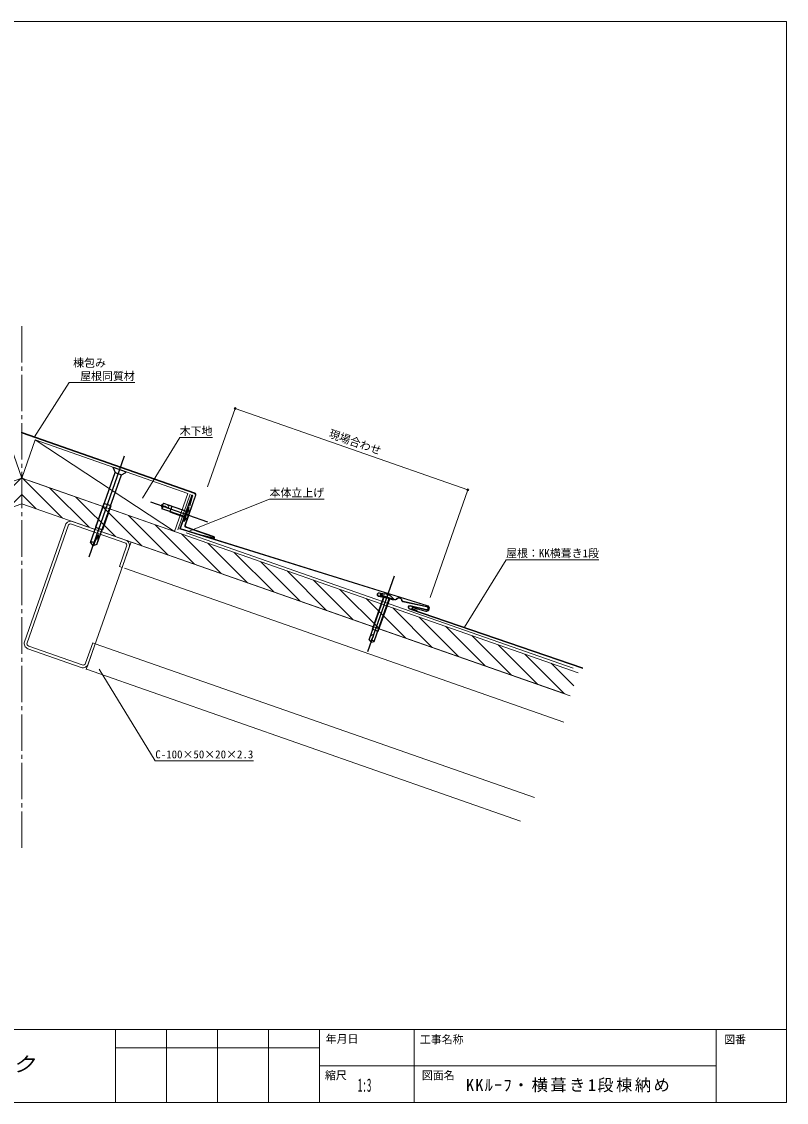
# Model space of a CAD drawing. Units: millimetres, scale not verified. Extents: x -567 to 1761, y -2125 to 401.
# Drawn here: x 1194 to 1761, y -1263 to -461 of the extents above; entities that cross this region are included whole.
import ezdxf
from ezdxf.enums import TextEntityAlignment as Align

# ---------------------------------------------------------------- set-up
doc = ezdxf.new("R2010")
doc.units = ezdxf.units.MM
doc.header["$LTSCALE"] = 3
doc.header["$PDMODE"] = 32
doc.header["$PDSIZE"] = 1.5
doc.linetypes.add('CHAIN2', pattern=[12, 9, -1, 1, -1])
doc.layers.add('0-0_0', color=4, linetype='Continuous', lineweight=18)
doc.layers.add('0-5_LAYER007', color=4, linetype='Continuous', lineweight=18)
doc.layers.add('0-3_LAYER004', color=7, linetype='Continuous')
doc.styles.add('HG丸ｺﾞｼｯｸM-PRO', font='')
doc.styles.add('ＭＳ ゴシック', font='')
doc.styles.get('HG丸ｺﾞｼｯｸM-PRO').set_extended_font_data('HG丸ｺﾞｼｯｸM-PRO')
doc.styles.get('ＭＳ ゴシック').set_extended_font_data('MS Gothic')

# ---------------------------------------------------------------- blocks, each defined once
blk = doc.blocks.new('GROUP_7(4)')
at = {"layer": '0-3_LAYER004'}
for p, q in [((89.013, 3.926), (115.18, 78.689)), ((90.076, 14.53), (108.245, 66.443)), ((94.795, 12.878), (112.964, 64.791)), ((106.777, 69.817), (106.943, 70.289)), ((106.777, 69.817), (108.245, 66.443)), ((106.943, 70.289), (116.381, 66.985)), ((108.245, 66.443), (112.964, 64.791)), ((112.964, 64.791), (116.216, 66.513)), ((116.216, 66.513), (116.381, 66.985)), ((99.901, 43.511), (93.691, 25.767)), ((105.187, 41.662), (98.976, 23.917)), ((105.187, 41.662), (99.901, 43.511)), ((93.691, 25.767), (98.976, 23.917)), ((93.374, 14.696), (95.903, 20.523)), ((90.076, 14.53), (91.841, 12.005)), ((94.795, 12.878), (91.841, 12.005))]:
    blk.add_line(p, q, dxfattribs=at)
for centre, radius, start, end in [((71.24, 19.768), 24.674, 348.58298, 1.35422), ((91.09, 11.794), 2.918, 47.30271, 110.34995), ((85.338, 17.493), 8.508, 319.84107, 340.8114)]:
    blk.add_arc(centre, radius, start, end, dxfattribs=at)
blk = doc.blocks.new('GROUP_9(4)')
at = {"layer": '0-3_LAYER004'}
for p, q in [((134.589, 44.618), (176.751, 29.862)), ((142.608, 41.812), (143.652, 41.73)), ((161.202, 37.423), (144.46, 43.283)), ((147.853, 41.565), (147.134, 42.347)), ((150.446, 41.505), (148.927, 37.163)), ((150.446, 41.505), (161.301, 37.706)), ((162.243, 40.398), (158.839, 30.672)), ((162.924, 40.528), (159.29, 30.146)), ((162.924, 40.528), (162.243, 40.398)), ((159.88, 33.647), (143.053, 39.537)), ((148.927, 37.163), (159.781, 33.364)), ((162.28, 35.272), (162.064, 34.657)), ((162.789, 34.403), (162.064, 34.657)), ((163.004, 35.018), (162.28, 35.272)), ((159.29, 30.146), (158.839, 30.672))]:
    blk.add_line(p, q, dxfattribs=at)
blk.add_lwpolyline([(144.46, 43.283), (142.608, 41.812), (143.053, 39.537)], dxfattribs=at)
for centre, radius, start, end in [((142.077, 40.982), 1.744, 304.02418, 25.40842), ((141.657, 33.484), 8.484, 52.67177, 76.39734), ((147.176, 41.017), 0.871, 244.58153, 38.99317), ((150.903, 38.909), 12.13, 359.98443, 7.67324), ((156.562, 37.009), 6.743, 306.55931, 16.33157), ((150.903, 38.909), 12.13, 313.74666, 322.90645)]:
    blk.add_arc(centre, radius, start, end, dxfattribs=at)
blk = doc.blocks.new('GROUP_11(4)')
at = {"layer": '0-3_LAYER004'}
for p, q in [((295.748, -66.512), (315.435, -10.264)), ((310.278, -24.01), (310.025, -24.735)), ((296.728, -57.657), (307.874, -25.813)), ((299.166, -49.782), (307.59, -25.714)), ((300.474, -59.063), (311.649, -27.134)), ((303.508, -51.302), (311.932, -27.233)), ((304.768, -24.09), (304.898, -24.772)), ((304.768, -24.09), (315.151, -27.724)), ((304.898, -24.772), (314.624, -28.176)), ((310.025, -24.735), (310.64, -24.95)), ((310.893, -24.225), (310.64, -24.95)), ((315.151, -27.724), (314.624, -28.176)), ((298.446, -54.264), (297.664, -54.982)), ((299.166, -49.782), (303.508, -51.302)), ((298.199, -59.509), (298.281, -58.464))]:
    blk.add_line(p, q, dxfattribs=at)
blk.add_lwpolyline([(296.728, -57.657), (298.199, -59.509), (300.474, -59.063)], dxfattribs=at)
for centre, radius, start, end in [((306.388, -36.112), 12.13, 89.98443, 97.67324), ((308.287, -30.453), 6.743, 36.55931, 106.33157), ((306.388, -36.112), 12.13, 43.74666, 52.90645), ((306.527, -60.459), 8.484, 142.67177, 166.39734), ((298.994, -54.941), 0.871, 334.58153, 128.99317), ((299.029, -60.039), 1.744, 34.02418, 115.40842)]:
    blk.add_arc(centre, radius, start, end, dxfattribs=at)
blk = doc.blocks.new('GROUP_15(2)')
at = {"layer": '0-0_0', "color": 1}
blk.add_lwpolyline([(304.31, -22.881), (308.006, -23.686), (307.931, -24.028), (304.236, -23.223)], dxfattribs=at)
blk = doc.blocks.new('GROUP_16(1)')
at = {"layer": '0-0_0', "color": 1}
blk.add_lwpolyline([(328.781, -35.075), (332.122, -36.061), (332.221, -35.725), (328.88, -34.739)], dxfattribs=at)
blk = doc.blocks.new('GROUP_21(1)')
at = {"layer": '0-5_LAYER007', "color": 7}
blk.add_lwpolyline([(86.426, -75.108), (91.712, -60.006), (93.599, -60.667), (88.314, -75.769)], dxfattribs=at)
blk = doc.blocks.new('GROUP_22(1)')
at = {"layer": '0-5_LAYER007', "color": 7}
blk.add_lwpolyline([(118.706, 11.066), (113.42, -4.035), (111.533, -3.375)], dxfattribs=at)

msp = doc.modelspace()

# ---------------------------------------------------------------- linework, layer by layer
at = {"layer": '0-0_0', "linetype": 'CHAIN2'}
msp.add_line((1194, -1073.95), (1194, -683.95), dxfattribs=at)
at = {"layer": '0-0_0'}
for p, q in [((1203.426, -769.059), (1229.14, -728.756)), ((1277.74, -728.756), (1229.14, -728.756)), ((1352.124, -747.977), (1331.8, -806.044)), ((1524.751, -808.397), (1352.124, -747.977)), ((1283.486, -814.495), (1311.092, -769.514)), ((1335.392, -769.514), (1311.092, -769.514)), ((1307.263, -839.305), (1203.911, -771.347)), ((1194, -799.087), (1163.774, -829.313)), ((1194, -799.087), (1224.226, -829.313)), ((1606.69, -944.104), (1199.946, -801.744)), ((1243.807, -836.166), (1214.467, -806.827)), ((1524.751, -808.397), (1496.844, -888.132)), ((1194, -811.815), (1183.356, -822.459)), ((1194, -811.815), (1204.644, -822.459)), ((1263.388, -843.02), (1234.049, -813.68)), ((1309.565, -838.058), (1318.835, -811.571)), ((1318.665, -838.822), (1377.702, -815.349)), ((1418.202, -815.349), (1377.702, -815.349)), ((1194, -818.734), (787.257, -961.094)), ((1194, -818.734), (1600.743, -961.094)), ((1282.97, -849.873), (1253.63, -820.534)), ((1302.551, -856.727), (1273.212, -827.387)), ((1322.133, -863.58), (1292.793, -834.241)), ((1341.714, -870.434), (1312.375, -841.094)), ((1602.845, -940.64), (1315.925, -840.218)), ((1361.295, -877.287), (1331.956, -847.948)), ((1380.877, -884.141), (1351.537, -854.801)), ((1400.458, -890.994), (1371.119, -861.655)), ((1522.406, -910.25), (1553.131, -860.187)), ((1621.981, -860.187), (1553.131, -860.187)), ((1420.04, -897.848), (1390.7, -868.508)), ((1439.621, -904.701), (1410.282, -875.362)), ((1459.203, -911.555), (1429.863, -882.215)), ((1478.784, -918.408), (1449.444, -889.069)), ((1498.365, -925.262), (1469.026, -895.922)), ((1517.947, -932.115), (1488.607, -902.776)), ((1537.528, -938.969), (1508.189, -909.629)), ((1557.11, -945.822), (1527.77, -916.483)), ((1576.691, -952.676), (1547.352, -923.336)), ((1596.272, -959.529), (1566.933, -930.19)), ((1603.29, -953.818), (1586.514, -937.043)), ((1251.269, -941.444), (1292.962, -1009.378)), ((1365.862, -1009.378), (1292.962, -1009.378))]:
    msp.add_line(p, q, dxfattribs=at)
at = {"layer": '0-0_0', "color": 3}
for p, q in [((1194.33, -766.299), (1322.075, -811.01)), ((1194.462, -765.921), (1322.207, -810.632)), ((1322.688, -812.284), (1314.93, -834.449)), ((1323.066, -812.416), (1315.308, -834.581)), ((1315.789, -836.233), (1336.411, -843.451)), ((1315.921, -835.856), (1336.543, -843.073)), ((1327.971, -841.868), (1327.873, -842.256)), ((1327.971, -841.868), (1336.232, -843.957)), ((1327.873, -842.256), (1336.134, -844.345))]:
    msp.add_line(p, q, dxfattribs=at)
at = {"layer": '0-0_0', "color": 1}
for p, q in [((1311.177, -837.097), (1319.705, -812.733)), ((1311.66, -836.928), (1320.082, -812.865)), ((1320.275, -812.963), (1318.257, -820.433)), ((1320.661, -813.067), (1318.643, -820.537)), ((1311.035, -837.292), (1494.604, -894.432)), ((1311.66, -837.12), (1494.615, -894.069)), ((1458.571, -887.413), (1470.592, -890.031)), ((1458.675, -887.077), (1470.667, -889.689)), ((1462.871, -885.586), (1459.175, -884.781)), ((1471.627, -889.377), (1471.851, -889.125)), ((1471.888, -889.61), (1472.112, -889.358)), ((1475.617, -890.423), (1475.518, -890.1)), ((1475.951, -890.32), (1475.852, -889.997)), ((1476.62, -891.345), (1494.367, -895.211)), ((1476.724, -891.009), (1494.441, -894.869)), ((1609.946, -940.858), (1481.452, -896.835)), ((1609.946, -940.482), (1481.58, -896.509)), ((1481.981, -894.559), (1494.013, -897.53)), ((1482.018, -894.211), (1494.049, -897.182)), ((1483.983, -895.992), (1493.56, -898.637)), ((1484.076, -895.655), (1493.653, -898.299))]:
    msp.add_line(p, q, dxfattribs=at)
at = {"layer": '0-0_0', "color": 7}
for p, q in [((1270.456, -847.624), (1230.814, -833.75)), ((1231.475, -831.862), (1271.117, -845.737)), ((1195.986, -921.151), (1226.378, -834.316)), ((1228.266, -834.977), (1197.874, -921.812)), ((1274.965, -846.85), (1241.75, -941.75)), ((1271.117, -845.737), (1596.964, -959.783)), ((1266.398, -865.275), (1271.683, -850.173)), ((1270.173, -866.596), (1596.02, -980.642)), ((1238.082, -940.123), (1198.44, -926.248)), ((1199.101, -924.36), (1238.743, -938.235)), ((1248.464, -922.567), (1574.311, -1036.613)), ((1241.857, -941.444), (1563.929, -1054.169)), ((627, -1208.85), (1761, -1208.85)), ((1263.525, -1208.85), (1263.525, -1262.85)), ((1301.325, -1208.85), (1301.325, -1262.85)), ((1339.125, -1208.85), (1339.125, -1262.85)), ((1376.925, -1208.85), (1376.925, -1262.85)), ((1414.725, -1208.85), (1414.725, -1262.85)), ((1484.925, -1208.85), (1484.925, -1262.85)), ((1708.857, -1208.85), (1708.857, -1262.85)), ((1414.725, -1222.35), (1263.525, -1222.35)), ((1708.857, -1235.85), (1414.725, -1235.85))]:
    msp.add_line(p, q, dxfattribs=at)
msp.add_lwpolyline([(627, -460.95), (1761, -460.95), (1761, -1262.85), (627, -1262.85)], close=True, dxfattribs=at)
at = {"layer": '0-0_0', "color": 33}
for points in [[(1184.089, -771.347), (1194, -799.663), (1080.737, -839.305)], [(1203.911, -771.347), (1194, -799.663), (1307.263, -839.305)]]:
    msp.add_lwpolyline(points, close=True, dxfattribs=at)
msp.add_lwpolyline([(1203.911, -771.347), (1317.174, -810.989), (1307.263, -839.305)], dxfattribs=at)
at = {"layer": '0-0_0', "color": 3}
for centre, radius, start, end in [((1194, -767.243), 1.4, 70.70995, 109.29005), ((1194, -767.243), 1, 70.70995, 109.29005), ((1321.744, -811.953), 1, 340.70995, 70.70995), ((1321.744, -811.953), 1.4, 340.70995, 70.70995), ((1316.252, -834.912), 1.4, 160.70995, 250.70995), ((1316.252, -834.912), 1, 160.70995, 250.70995), ((1336.338, -843.709), 0.668, 252.15006, 72.15006), ((1336.321, -843.704), 0.268, 250.49735, 70.49735)]:
    msp.add_arc(centre, radius, start, end, dxfattribs=at)
at = {"layer": '0-0_0', "color": 1}
for centre, radius, start, end in [((1320.193, -812.871), 0.507, 337.2799, 164.2162), ((1320.193, -812.871), 0.107, 337.2799, 164.2162), ((1458.888, -886.1), 1.35, 77.70996, 257.70996), ((1458.888, -886.1), 1, 77.71006, 257.71006), ((1470.88, -888.712), 1.35, 257.71049, 318.31989), ((1470.88, -888.712), 1, 257.70911, 318.31908), ((1473.606, -890.688), 2.35, 17.10052, 138.3192), ((1473.606, -890.688), 2, 17.10106, 138.31853), ((1476.907, -890.026), 1.35, 197.10073, 257.71009), ((1476.907, -890.026), 1, 197.10141, 257.70996), ((1481.877, -895.554), 1.35, 83.9971, 252.71216), ((1481.877, -895.554), 1, 83.99907, 252.71055), ((1483.919, -896.334), 0.697, 76.97554, 246.90399), ((1483.919, -896.334), 0.347, 76.97554, 246.90399), ((1493.905, -896.312), 2.35, 261.55905, 72.71174), ((1493.904, -896.312), 2, 261.56144, 72.7095), ((1494.154, -896.188), 1.35, 263.9978, 77.71084), ((1494.154, -896.188), 1, 263.99682, 77.71115)]:
    msp.add_arc(centre, radius, start, end, dxfattribs=at)
at = {"layer": '0-0_0', "color": 7}
for centre, radius, start, end in [((1230.154, -835.637), 4, 70.70991, 160.71), ((1230.154, -835.637), 2, 70.70991, 160.71), ((1269.796, -849.512), 2, 340.70991, 70.71), ((1269.796, -849.512), 4, 340.70991, 70.71), ((1199.761, -922.472), 4, 160.70991, 250.71), ((1199.761, -922.472), 2, 160.70981, 250.71009), ((1239.403, -936.347), 4, 250.70991, 340.70995), ((1239.403, -936.347), 2, 250.70981, 340.70995)]:
    msp.add_arc(centre, radius, start, end, dxfattribs=at)
at = {"layer": '0-0_0'}
for p in [(1352.124, -747.977), (1524.751, -808.397)]:
    msp.add_point(p, dxfattribs=at)

# ---------------------------------------------------------------- block references
for name in ['GROUP_7(4)', 'GROUP_9(4)', 'GROUP_22(1)', 'GROUP_11(4)', 'GROUP_15(2)', 'GROUP_16(1)', 'GROUP_21(1)']:
    msp.add_blockref(name, (1154.865, -861.9), dxfattribs=at)

# ---------------------------------------------------------------- texts
at = {"layer": '0-0_0', "color": 7, "style": 'ＭＳ ゴシック'}
for s, p in [('棟包み', (1232.058, -718.916)), ('\u3000屋根同質材', (1229.14, -728.756)), ('木下地', (1311.092, -769.514)), ('本体立上げ', (1377.702, -815.349)), ('屋根：㏍横葺き1段', (1553.131, -860.187)), ('C-100×50×20×2.3', (1292.962, -1009.378)), ('年月日', (1419.35, -1220.55)), ('工事名称', (1489.2, -1220.95)), ('図番', (1714.9, -1221)), ('縮尺', (1418.8, -1247.55)), ('図面名', (1490.65, -1247.55))]:
    msp.add_text(s, height=5.938, dxfattribs=at).set_placement(p, align=Align.BOTTOM_LEFT)
msp.add_text('現場合わせ', height=5.938, rotation=340.71, dxfattribs=at).set_placement((1420.488, -770.822), align=Align.BOTTOM_LEFT)
at = {"layer": '0-0_0', "color": 3, "style": 'HG丸ｺﾞｼｯｸM-PRO', "oblique": 15, "width": 1.1}
msp.add_text('株式会社コマスヤアルテック', height=11, dxfattribs=at).set_placement((988.993, -1243.35), align=Align.BOTTOM_LEFT)
at = {"layer": '0-0_0', "color": 7, "style": 'ＭＳ ゴシック', "width": 0.5}
msp.add_text('1:3', height=9.897, dxfattribs=at).set_placement((1443.15, -1257.95), align=Align.BOTTOM_LEFT)
at = {"layer": '0-0_0', "color": 7, "insert": (1523.391, -1255.35), "char_height": 8.798, "attachment_point": 7, "style": 'ＭＳ ゴシック'}
msp.add_mtext('\\T1.16;KKﾙｰﾌ・横葺き1段棟納め', dxfattribs=at)

doc.saveas('drawing.dxf')
